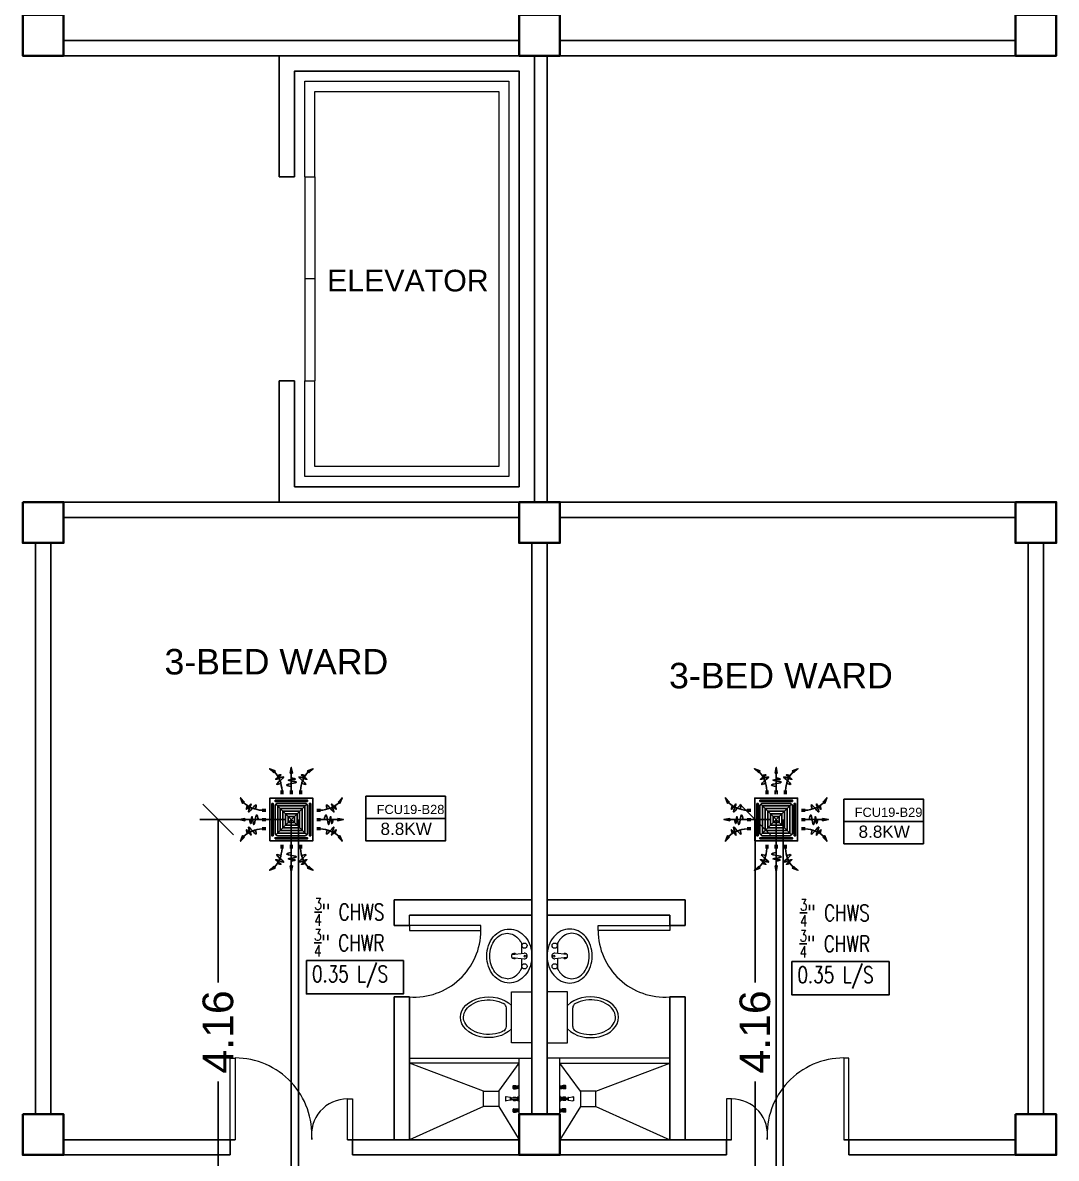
# Model space of a CAD drawing. Header units: millimetres. Extents: x 5 to 598, y 3 to 339.
# Drawn here: x 262.79 to 272.92, y 191.75 to 202.88 of the extents above; entities that cross this region are included whole.
import ezdxf

# ---------------------------------------------------------------- set-up
doc = ezdxf.new("R2010")
doc.units = ezdxf.units.MM
doc.header["$MEASUREMENT"] = 0
for name, color, linetype in [('AIR', 7, 'Continuous'), ('fcu line', 7, 'Continuous'), ('fcu return', 7, 'Continuous'), ('label', 7, 'Continuous'), ('Legends', 7, 'Continuous'), ('pipe label', 7, 'Continuous')]:
    doc.layers.add(name, color=color, linetype=linetype)
doc.styles.add('Arch-Dim', font='simplex.shx', dxfattribs={"width": 0.75})
doc.styles.get("Standard").update_dxf_attribs({"font": 'arial.ttf'})
doc.styles.add('SWISSLT175', font='swissl.ttf', dxfattribs={"height": 0.175})
doc.dimstyles.new('Copy of dimension', dxfattribs={"dimtxt": 0.3, "dimasz": 0.3, "dimexe": 0.18, "dimexo": 0.0625, "dimgap": 0.09, "dimtad": 0, "dimzin": 0, "dimdsep": 46, "dimtxsty": 'Standard', "dimblk": 'OBLIQUE', "dimcen": 0.09, "dimclrd": 256, "dimclre": 256, "dimclrt": 256, "dimadec": 0, "dimazin": 0, "dimtfac": 1, "dimtofl": 0, "dimtmove": 0, "dimatfit": 3, "dimldrblk": 'OBLIQUE', "dimfxl": 1, "dimtolj": 1, "dimtzin": 0, "dimarcsym": 0})

# ---------------------------------------------------------------- blocks, each defined once
blk = doc.blocks.new('FCU-13000P (CASSETTE SPLIT)')
at = {"layer": 'AIR', "ltscale": 3}
for p, q in [((0, 0.523), (0, 1)), ((-0.193, 0.558), (-0.193, 0.487)), ((-0.162, 0.558), (-0.162, 0.487)), ((-0.016, 0.558), (-0.016, 0.487)), ((0.016, 0.558), (0.016, 0.487)), ((0.162, 0.558), (0.162, 0.487)), ((0.193, 0.558), (0.193, 0.487)), ((-0.523, 0), (-1, 0)), ((-0.558, 0.193), (-0.487, 0.193)), ((-0.558, 0.162), (-0.487, 0.162)), ((-0.558, 0.016), (-0.487, 0.016)), ((0.558, 0.193), (0.487, 0.193)), ((0.558, 0.162), (0.487, 0.162)), ((0.558, 0.016), (0.487, 0.016)), ((0.523, 0), (1, 0)), ((-0.558, -0.016), (-0.487, -0.016)), ((-0.558, -0.162), (-0.487, -0.162)), ((-0.558, -0.193), (-0.487, -0.193)), ((0.558, -0.016), (0.487, -0.016)), ((0.558, -0.162), (0.487, -0.162)), ((0.558, -0.193), (0.487, -0.193)), ((-0.193, -0.558), (-0.193, -0.487)), ((-0.162, -0.558), (-0.162, -0.487)), ((-0.016, -0.558), (-0.016, -0.487)), ((0, -0.523), (0, -1)), ((0.016, -0.558), (0.016, -0.487)), ((0.162, -0.558), (0.162, -0.487)), ((0.193, -0.558), (0.193, -0.487))]:
    blk.add_line(p, q, dxfattribs=at)
at = {"layer": 'AIR'}
for p, q in [((0.295, -0.295), (-0.295, 0.295)), ((0.295, 0.295), (-0.295, -0.295))]:
    blk.add_line(p, q, dxfattribs=at)
at = {"layer": 'AIR', "ltscale": 3}
for points in [[(-0.335, 0.895), (-0.311, 0.932), (-0.416, 0.973)], [(-0.022, 0.89), (0.022, 0.89), (0, 1)], [(0.335, 0.895), (0.311, 0.932), (0.416, 0.973)], [(-0.895, 0.335), (-0.932, 0.311), (-0.973, 0.416)], [(0.895, 0.335), (0.932, 0.311), (0.973, 0.416)], [(-0.89, 0.022), (-0.89, -0.022), (-1, 0)], [(0.89, 0.022), (0.89, -0.022), (1, 0)], [(-0.895, -0.335), (-0.932, -0.311), (-0.973, -0.416)], [(0.895, -0.335), (0.932, -0.311), (0.973, -0.416)], [(-0.335, -0.895), (-0.311, -0.932), (-0.416, -0.973)], [(-0.022, -0.89), (0.022, -0.89), (0, -1)], [(0.335, -0.895), (0.311, -0.932), (0.416, -0.973)]]:
    blk.add_lwpolyline(points, close=True, dxfattribs=at)
at = {"layer": 'AIR'}
for points in [[(-0.323, 0.914, -0.171809), (-0.178, 0.558), (-0.178, 0.522)], [(0.323, 0.914, 0.171809), (0.178, 0.558), (0.178, 0.522)], [(-0.914, 0.323, 0.171809), (-0.558, 0.178), (-0.522, 0.178)], [(0.914, 0.323, -0.171809), (0.558, 0.178), (0.522, 0.178)], [(-0.914, -0.323, -0.171809), (-0.558, -0.178), (-0.522, -0.178)], [(0.914, -0.323, 0.171809), (0.558, -0.178), (0.522, -0.178)], [(-0.323, -0.914, 0.171809), (-0.178, -0.558), (-0.178, -0.522)], [(0.323, -0.914, -0.171809), (0.178, -0.558), (0.178, -0.522)]]:
    blk.add_lwpolyline(points, format="xyb", dxfattribs=at)
for points in [[(-0.41, -0.41), (0.41, -0.41), (0.41, 0.41), (-0.41, 0.41)], [(-0.373, 0.31), (-0.348, 0.31), (-0.348, -0.31), (-0.373, -0.31)], [(-0.31, 0.372), (0.31, 0.372), (0.31, 0.348), (-0.31, 0.348)], [(-0.26, -0.26), (0.26, -0.26), (0.26, 0.26), (-0.26, 0.26)], [(0.372, 0.31), (0.348, 0.31), (0.348, -0.31), (0.372, -0.31)], [(-0.21, -0.21), (0.21, -0.21), (0.21, 0.21), (-0.21, 0.21)], [(-0.16, -0.16), (0.16, -0.16), (0.16, 0.16), (-0.16, 0.16)], [(-0.11, -0.11), (0.11, -0.11), (0.11, 0.11), (-0.11, 0.11)], [(-0.06, -0.06), (0.06, -0.06), (0.06, 0.06), (-0.06, 0.06)], [(-0.31, -0.373), (0.31, -0.373), (0.31, -0.348), (-0.31, -0.348)]]:
    blk.add_lwpolyline(points, close=True, dxfattribs=at)
blk.add_lwpolyline([(-0.26, -0.31), (0.26, -0.31, 0.414214), (0.31, -0.26), (0.31, 0.26, 0.414214), (0.26, 0.31), (-0.26, 0.31, 0.414214), (-0.31, 0.26), (-0.31, -0.26, 0.414214)], format="xyb", close=True, dxfattribs=at)
at = {"layer": 'AIR', "ltscale": 3}
for points in [[(-0.268, 0.84), (-0.231, 0.852), (-0.134, 0.882), (-0.422, 0.704), (0.005, 0.903), (-0.358, 0.645), (-0.239, 0.678), (-0.199, 0.69)], [(0.268, 0.84), (0.231, 0.852), (0.134, 0.882), (0.422, 0.704), (-0.005, 0.903), (0.358, 0.645), (0.239, 0.678), (0.199, 0.69)], [(-0.84, 0.268), (-0.852, 0.231), (-0.882, 0.134), (-0.704, 0.422), (-0.903, -0.005), (-0.645, 0.358), (-0.678, 0.239), (-0.69, 0.199)], [(0.84, 0.268), (0.852, 0.231), (0.882, 0.134), (0.704, 0.422), (0.903, -0.005), (0.645, 0.358), (0.678, 0.239), (0.69, 0.199)], [(-0.84, -0.268), (-0.852, -0.231), (-0.882, -0.134), (-0.704, -0.422), (-0.903, 0.005), (-0.645, -0.358), (-0.678, -0.239), (-0.69, -0.199)], [(0.84, -0.268), (0.852, -0.231), (0.882, -0.134), (0.704, -0.422), (0.903, 0.005), (0.645, -0.358), (0.678, -0.239), (0.69, -0.199)], [(-0.268, -0.84), (-0.231, -0.852), (-0.134, -0.882), (-0.422, -0.704), (0.005, -0.903), (-0.358, -0.645), (-0.239, -0.678), (-0.199, -0.69)], [(0.268, -0.84), (0.231, -0.852), (0.134, -0.882), (0.422, -0.704), (-0.005, -0.903), (0.358, -0.645), (0.239, -0.678), (0.199, -0.69)]]:
    blk.add_open_spline(points, degree=3, knots=[0.0032834, 0.0032834, 0.0032834, 0.0032834, 0.0712567, 0.1924075, 0.3347111, 0.5062145, 0.5813292, 0.5813292, 0.5813292, 0.5813292], dxfattribs=at)
for points in [[(0, 0.8), (0.077, 0.776), (-0.058, 0.755), (0.098, 0.718), (-0.087, 0.663), (0, 0.631)], [(-0.8, 0), (-0.776, -0.077), (-0.755, 0.058), (-0.718, -0.098), (-0.663, 0.087), (-0.631, 0)], [(0.8, 0), (0.776, -0.077), (0.755, 0.058), (0.718, -0.098), (0.663, 0.087), (0.631, 0)], [(0, -0.8), (0.077, -0.776), (-0.058, -0.755), (0.098, -0.718), (-0.087, -0.663), (0, -0.631)]]:
    blk.add_spline(points, degree=3, dxfattribs=at)
for points in [[(-0.416, 0.973), (-0.335, 0.895), (-0.311, 0.932)], [(0, 1), (-0.022, 0.89), (0.022, 0.89)], [(0.416, 0.973), (0.335, 0.895), (0.311, 0.932)], [(-0.973, 0.416), (-0.895, 0.335), (-0.932, 0.311)], [(0.973, 0.416), (0.895, 0.335), (0.932, 0.311)], [(-1, 0), (-0.89, 0.022), (-0.89, -0.022)], [(1, 0), (0.89, 0.022), (0.89, -0.022)], [(-0.973, -0.416), (-0.895, -0.335), (-0.932, -0.311)], [(0.973, -0.416), (0.895, -0.335), (0.932, -0.311)], [(-0.416, -0.973), (-0.335, -0.895), (-0.311, -0.932)], [(0, -1), (-0.022, -0.89), (0.022, -0.89)], [(0.416, -0.973), (0.335, -0.895), (0.311, -0.932)]]:
    blk.add_solid(points, dxfattribs=at)
blk = doc.blocks.new('_Oblique')
at = {"color": 0, "linetype": 'ByBlock', "lineweight": -2}
blk.add_line((-0.5, -0.5), (0.5, 0.5), dxfattribs=at)
blk = doc.blocks.new('*D121')
at = {"layer": 'Defpoints', "color": 0, "transparency": 16777216}
for p in [(269.968, 195.074), (270.175, 195.074), (270.175, 190.909)]:
    blk.add_point(p, dxfattribs=at)
at = {"layer": 'Legends', "lineweight": -2, "transparency": 16777216}
for p, q in [((270.113, 195.074), (269.788, 195.074)), ((269.968, 195.074), (269.968, 193.477)), ((269.968, 190.909), (269.968, 192.506)), ((270.113, 190.909), (269.788, 190.909))]:
    blk.add_line(p, q, dxfattribs=at)
at = {"layer": 'Legends', "lineweight": -2, "transparency": 16777216, "xscale": 0.3, "yscale": 0.3, "zscale": 0.3}
for p, rotation in [((269.968, 195.074), 90), ((269.968, 190.909), 270)]:
    blk.add_blockref('_Oblique', p, dxfattribs=dict(at, rotation=rotation))
at = {"layer": 'Legends', "transparency": 16777216, "insert": (269.968, 192.992), "char_height": 0.3, "attachment_point": 5, "rotation": 90}
blk.add_mtext('\\A1;4.16', dxfattribs=at)
blk = doc.blocks.new('*D127')
at = {"layer": 'Defpoints', "color": 0, "transparency": 16777216}
for p in [(264.708, 195.074), (265.425, 195.074), (265.425, 190.909)]:
    blk.add_point(p, dxfattribs=at)
at = {"layer": 'Legends', "lineweight": -2, "transparency": 16777216}
for p, q in [((265.363, 195.074), (264.528, 195.074)), ((264.708, 195.074), (264.708, 193.477)), ((264.708, 190.909), (264.708, 192.506)), ((265.363, 190.909), (264.528, 190.909))]:
    blk.add_line(p, q, dxfattribs=at)
at = {"layer": 'Legends', "lineweight": -2, "transparency": 16777216, "xscale": 0.3, "yscale": 0.3, "zscale": 0.3}
for p, rotation in [((264.708, 195.074), 90), ((264.708, 190.909), 270)]:
    blk.add_blockref('_Oblique', p, dxfattribs=dict(at, rotation=rotation))
at = {"layer": 'Legends', "transparency": 16777216, "insert": (264.708, 192.992), "char_height": 0.3, "attachment_point": 5, "rotation": 90}
blk.add_mtext('\\A1;4.16', dxfattribs=at)

msp = doc.modelspace()

# ---------------------------------------------------------------- linework, layer by layer
at = {"color": 8, "lineweight": 25}
for p, q in [((263.194, 202.711), (267.657, 202.711)), ((268.057, 202.711), (272.519, 202.711)), ((263.194, 202.561), (272.519, 202.561)), ((265.307, 202.561), (265.307, 201.374)), ((267.807, 202.561), (267.807, 198.186)), ((267.932, 202.561), (267.932, 198.186)), ((265.307, 201.374), (265.457, 201.374)), ((265.307, 199.374), (265.307, 198.186)), ((265.307, 199.374), (265.457, 199.374)), ((263.194, 198.186), (272.519, 198.186)), ((263.194, 198.036), (267.657, 198.036)), ((268.057, 198.036), (272.519, 198.036)), ((262.919, 197.786), (262.919, 192.186)), ((263.069, 197.786), (263.069, 192.186)), ((267.782, 197.786), (267.782, 192.186)), ((267.932, 197.786), (267.932, 192.186)), ((272.644, 192.186), (272.644, 197.786)), ((272.794, 192.186), (272.794, 197.786)), ((267.782, 194.322), (267.782, 192.372)), ((263.194, 191.936), (264.875, 191.936)), ((264.825, 191.936), (264.825, 191.786)), ((265.975, 191.936), (267.657, 191.936)), ((266.025, 191.936), (266.025, 191.786)), ((268.057, 191.936), (269.738, 191.936)), ((269.688, 191.936), (269.688, 191.786)), ((270.838, 191.936), (272.519, 191.936)), ((270.888, 191.936), (270.888, 191.786)), ((263.194, 191.786), (264.825, 191.786)), ((266.025, 191.786), (269.688, 191.786)), ((270.888, 191.786), (272.519, 191.786))]:
    msp.add_line(p, q, dxfattribs=at)
at = {"color": 8, "lineweight": 9}
for p, q in [((265.557, 201.374), (265.657, 201.374)), ((265.557, 201.374), (265.557, 199.374)), ((265.657, 201.374), (265.657, 199.374)), ((265.657, 200.374), (265.557, 200.374)), ((265.557, 199.374), (265.657, 199.374)), ((267.584, 193.751), (267.705, 193.764)), ((267.584, 193.722), (267.705, 193.709)), ((267.68, 193.712), (267.68, 193.61)), ((268.129, 193.751), (268.008, 193.764)), ((268.129, 193.722), (268.008, 193.709)), ((268.034, 193.712), (268.034, 193.61)), ((267.582, 193.386), (267.782, 193.386)), ((267.582, 192.886), (267.582, 193.386)), ((267.782, 193.386), (267.782, 192.886)), ((268.132, 193.386), (267.932, 193.386)), ((267.932, 193.386), (267.932, 192.886)), ((268.132, 192.886), (268.132, 193.386)), ((267.532, 193.046), (267.532, 193.227)), ((268.182, 193.046), (268.182, 193.227)), ((267.782, 192.886), (267.582, 192.886)), ((267.932, 192.886), (268.132, 192.886)), ((267.657, 191.936), (267.657, 192.736)), ((268.057, 191.936), (268.057, 192.736)), ((267.598, 192.463), (267.599, 192.463)), ((267.598, 192.437), (267.598, 192.463)), ((267.599, 192.463), (267.601, 192.467)), ((267.599, 192.437), (267.599, 192.463)), ((267.601, 192.467), (267.623, 192.467)), ((267.601, 192.433), (267.601, 192.467)), ((267.61, 192.463), (267.622, 192.463)), ((267.61, 192.456), (267.622, 192.456)), ((267.623, 192.467), (267.627, 192.465)), ((267.623, 192.463), (267.623, 192.456)), ((267.629, 192.464), (267.635, 192.464)), ((267.635, 192.436), (267.635, 192.464)), ((267.635, 192.464), (267.637, 192.463)), ((267.637, 192.437), (267.637, 192.463)), ((267.649, 192.461), (267.637, 192.461)), ((267.656, 192.467), (267.649, 192.464)), ((267.649, 192.436), (267.649, 192.464)), ((267.656, 192.467), (267.657, 192.467)), ((267.656, 192.433), (267.656, 192.467)), ((267.657, 192.433), (267.657, 192.467)), ((268.057, 192.467), (268.057, 192.467)), ((268.057, 192.467), (268.064, 192.464)), ((268.057, 192.433), (268.057, 192.467)), ((268.057, 192.433), (268.057, 192.467)), ((268.064, 192.436), (268.064, 192.464)), ((268.064, 192.461), (268.076, 192.461)), ((268.078, 192.464), (268.076, 192.463)), ((268.076, 192.437), (268.076, 192.463)), ((268.084, 192.464), (268.078, 192.464)), ((268.078, 192.436), (268.078, 192.464)), ((268.09, 192.467), (268.086, 192.465)), ((268.112, 192.467), (268.09, 192.467)), ((268.09, 192.463), (268.09, 192.456)), ((268.103, 192.463), (268.091, 192.463)), ((268.103, 192.456), (268.091, 192.456)), ((268.114, 192.463), (268.112, 192.467)), ((268.112, 192.433), (268.112, 192.467)), ((268.115, 192.463), (268.114, 192.463)), ((268.114, 192.437), (268.114, 192.463)), ((268.115, 192.437), (268.115, 192.463)), ((267.525, 192.356), (267.525, 192.317)), ((267.571, 192.349), (267.529, 192.357)), ((267.571, 192.324), (267.571, 192.349)), ((267.571, 192.349), (267.579, 192.349)), ((267.571, 192.324), (267.571, 192.349)), ((267.579, 192.349), (267.579, 192.324)), ((267.641, 192.344), (267.579, 192.344)), ((267.598, 192.437), (267.599, 192.437)), ((267.598, 192.344), (267.598, 192.349)), ((267.598, 192.349), (267.599, 192.349)), ((267.599, 192.437), (267.601, 192.433)), ((267.599, 192.349), (267.601, 192.353)), ((267.599, 192.344), (267.599, 192.349)), ((267.601, 192.433), (267.623, 192.433)), ((267.601, 192.344), (267.601, 192.353)), ((267.601, 192.353), (267.623, 192.353)), ((267.61, 192.444), (267.622, 192.444)), ((267.61, 192.437), (267.622, 192.437)), ((267.61, 192.35), (267.622, 192.35)), ((267.623, 192.437), (267.623, 192.444)), ((267.623, 192.433), (267.627, 192.436)), ((267.623, 192.353), (267.627, 192.351)), ((267.623, 192.35), (267.623, 192.344)), ((267.629, 192.436), (267.635, 192.436)), ((267.629, 192.35), (267.635, 192.35)), ((267.635, 192.436), (267.637, 192.437)), ((267.635, 192.344), (267.635, 192.35)), ((267.635, 192.35), (267.637, 192.35)), ((267.649, 192.439), (267.637, 192.439)), ((267.637, 192.344), (267.637, 192.35)), ((267.641, 192.348), (267.637, 192.348)), ((267.641, 192.354), (267.641, 192.319)), ((267.651, 192.354), (267.641, 192.354)), ((267.641, 192.329), (267.641, 192.344)), ((267.656, 192.433), (267.649, 192.436)), ((267.657, 192.365), (267.651, 192.354)), ((267.651, 192.354), (267.651, 192.319)), ((267.651, 192.319), (267.651, 192.354)), ((267.656, 192.433), (267.657, 192.433)), ((267.657, 192.307), (267.657, 192.365)), ((268.057, 192.433), (268.064, 192.436)), ((268.057, 192.433), (268.057, 192.433)), ((268.057, 192.365), (268.062, 192.354)), ((268.057, 192.307), (268.057, 192.365)), ((268.062, 192.354), (268.062, 192.319)), ((268.062, 192.319), (268.062, 192.354)), ((268.062, 192.354), (268.072, 192.354)), ((268.064, 192.439), (268.076, 192.439)), ((268.072, 192.354), (268.072, 192.319)), ((268.072, 192.348), (268.076, 192.348)), ((268.072, 192.344), (268.134, 192.344)), ((268.072, 192.329), (268.072, 192.344)), ((268.078, 192.436), (268.076, 192.437)), ((268.076, 192.344), (268.076, 192.35)), ((268.078, 192.35), (268.076, 192.35)), ((268.084, 192.436), (268.078, 192.436)), ((268.078, 192.344), (268.078, 192.35)), ((268.084, 192.35), (268.078, 192.35)), ((268.09, 192.433), (268.086, 192.436)), ((268.09, 192.353), (268.086, 192.351)), ((268.09, 192.437), (268.09, 192.444)), ((268.112, 192.433), (268.09, 192.433)), ((268.112, 192.353), (268.09, 192.353)), ((268.09, 192.35), (268.09, 192.344)), ((268.103, 192.444), (268.091, 192.444)), ((268.103, 192.437), (268.091, 192.437)), ((268.103, 192.35), (268.091, 192.35)), ((268.114, 192.437), (268.112, 192.433)), ((268.112, 192.344), (268.112, 192.353)), ((268.114, 192.349), (268.112, 192.353)), ((268.115, 192.437), (268.114, 192.437)), ((268.114, 192.344), (268.114, 192.349)), ((268.115, 192.349), (268.114, 192.349)), ((268.115, 192.344), (268.115, 192.349)), ((268.142, 192.349), (268.134, 192.349)), ((268.134, 192.349), (268.134, 192.324)), ((268.142, 192.349), (268.184, 192.357)), ((268.142, 192.324), (268.142, 192.349)), ((268.142, 192.324), (268.142, 192.349)), ((268.188, 192.356), (268.188, 192.317)), ((267.571, 192.324), (267.529, 192.316)), ((267.579, 192.324), (267.571, 192.324)), ((267.579, 192.329), (267.641, 192.329)), ((267.598, 192.323), (267.598, 192.329)), ((267.598, 192.323), (267.599, 192.323)), ((267.598, 192.21), (267.598, 192.236)), ((267.598, 192.236), (267.599, 192.236)), ((267.599, 192.323), (267.599, 192.329)), ((267.599, 192.323), (267.601, 192.32)), ((267.599, 192.236), (267.601, 192.239)), ((267.599, 192.21), (267.599, 192.236)), ((267.601, 192.32), (267.601, 192.329)), ((267.601, 192.32), (267.623, 192.32)), ((267.601, 192.206), (267.601, 192.239)), ((267.601, 192.239), (267.623, 192.239)), ((267.61, 192.323), (267.622, 192.323)), ((267.61, 192.236), (267.622, 192.236)), ((267.61, 192.229), (267.622, 192.229)), ((267.623, 192.323), (267.623, 192.329)), ((267.623, 192.32), (267.627, 192.322)), ((267.623, 192.239), (267.627, 192.237)), ((267.623, 192.236), (267.623, 192.229)), ((267.629, 192.322), (267.635, 192.322)), ((267.629, 192.237), (267.635, 192.237)), ((267.635, 192.322), (267.635, 192.329)), ((267.635, 192.322), (267.637, 192.323)), ((267.635, 192.237), (267.637, 192.236)), ((267.635, 192.209), (267.635, 192.237)), ((267.637, 192.323), (267.637, 192.329)), ((267.641, 192.325), (267.637, 192.325)), ((267.637, 192.21), (267.637, 192.236)), ((267.649, 192.234), (267.637, 192.234)), ((267.641, 192.319), (267.651, 192.319)), ((267.656, 192.24), (267.649, 192.236)), ((267.649, 192.209), (267.649, 192.236)), ((267.651, 192.319), (267.657, 192.307)), ((267.656, 192.206), (267.656, 192.24)), ((267.656, 192.24), (267.657, 192.24)), ((267.657, 192.206), (267.657, 192.24)), ((268.062, 192.319), (268.057, 192.307)), ((268.057, 192.206), (268.057, 192.24)), ((268.057, 192.206), (268.057, 192.24)), ((268.057, 192.24), (268.064, 192.236)), ((268.057, 192.24), (268.057, 192.24)), ((268.072, 192.319), (268.062, 192.319)), ((268.064, 192.209), (268.064, 192.236)), ((268.064, 192.234), (268.076, 192.234)), ((268.134, 192.329), (268.072, 192.329)), ((268.072, 192.325), (268.076, 192.325)), ((268.076, 192.323), (268.076, 192.329)), ((268.078, 192.322), (268.076, 192.323)), ((268.078, 192.237), (268.076, 192.236)), ((268.076, 192.21), (268.076, 192.236)), ((268.078, 192.322), (268.078, 192.329)), ((268.084, 192.322), (268.078, 192.322)), ((268.078, 192.209), (268.078, 192.237)), ((268.084, 192.237), (268.078, 192.237)), ((268.09, 192.32), (268.086, 192.322)), ((268.09, 192.239), (268.086, 192.237)), ((268.09, 192.323), (268.09, 192.329)), ((268.112, 192.32), (268.09, 192.32)), ((268.112, 192.239), (268.09, 192.239)), ((268.09, 192.236), (268.09, 192.229)), ((268.103, 192.323), (268.091, 192.323)), ((268.103, 192.236), (268.091, 192.236)), ((268.103, 192.229), (268.091, 192.229)), ((268.112, 192.32), (268.112, 192.329)), ((268.114, 192.323), (268.112, 192.32)), ((268.112, 192.206), (268.112, 192.239)), ((268.114, 192.236), (268.112, 192.239)), ((268.114, 192.323), (268.114, 192.329)), ((268.115, 192.323), (268.114, 192.323)), ((268.114, 192.21), (268.114, 192.236)), ((268.115, 192.236), (268.114, 192.236)), ((268.115, 192.323), (268.115, 192.329)), ((268.115, 192.21), (268.115, 192.236)), ((268.134, 192.324), (268.142, 192.324)), ((268.142, 192.324), (268.184, 192.316)), ((267.598, 192.21), (267.599, 192.21)), ((267.599, 192.21), (267.601, 192.206)), ((267.601, 192.206), (267.623, 192.206)), ((267.61, 192.217), (267.622, 192.217)), ((267.61, 192.21), (267.622, 192.21)), ((267.623, 192.21), (267.623, 192.217)), ((267.623, 192.206), (267.627, 192.208)), ((267.629, 192.209), (267.635, 192.209)), ((267.635, 192.209), (267.637, 192.21)), ((267.649, 192.211), (267.637, 192.211)), ((267.656, 192.206), (267.649, 192.209)), ((267.656, 192.206), (267.657, 192.206)), ((268.057, 192.206), (268.064, 192.209)), ((268.057, 192.206), (268.057, 192.206)), ((268.064, 192.211), (268.076, 192.211)), ((268.078, 192.209), (268.076, 192.21)), ((268.084, 192.209), (268.078, 192.209)), ((268.09, 192.206), (268.086, 192.208)), ((268.09, 192.21), (268.09, 192.217)), ((268.112, 192.206), (268.09, 192.206)), ((268.103, 192.217), (268.091, 192.217)), ((268.103, 192.21), (268.091, 192.21)), ((268.114, 192.21), (268.112, 192.206)), ((268.115, 192.21), (268.114, 192.21))]:
    msp.add_line(p, q, dxfattribs=at)
at = {"color": 8, "lineweight": 25, "ltscale": 0.3}
for p, q in [((266.432, 194.036), (266.432, 194.286)), ((267.782, 194.286), (266.432, 194.286)), ((267.932, 194.286), (269.282, 194.286)), ((269.282, 194.036), (269.282, 194.286)), ((267.782, 194.136), (266.582, 194.136)), ((267.932, 194.136), (269.132, 194.136)), ((269.132, 194.036), (269.132, 194.136)), ((266.582, 194.036), (266.432, 194.036)), ((269.132, 194.036), (269.282, 194.036)), ((266.432, 191.936), (266.432, 193.336)), ((266.582, 193.336), (266.432, 193.336)), ((266.582, 191.936), (266.582, 193.336)), ((269.132, 191.936), (269.132, 193.336)), ((269.132, 193.336), (269.282, 193.336)), ((269.282, 191.936), (269.282, 193.336))]:
    msp.add_line(p, q, dxfattribs=at)
at = {"color": 8, "lineweight": 13, "ltscale": 0.3}
msp.add_line((266.582, 194.036), (266.582, 194.136), dxfattribs=at)
at = {"color": 8, "lineweight": 9, "ltscale": 0.3}
for p, q in [((267.307, 192.411), (266.582, 192.686)), ((267.457, 192.411), (267.657, 192.686)), ((268.257, 192.411), (268.057, 192.686)), ((268.407, 192.411), (269.132, 192.686)), ((267.307, 192.261), (266.582, 191.936)), ((267.457, 192.261), (267.657, 191.936)), ((268.257, 192.261), (268.057, 191.936)), ((268.407, 192.261), (269.132, 191.936))]:
    msp.add_line(p, q, dxfattribs=at)
at = {"color": 8, "lineweight": 35}
for points in [[(262.794, 202.961), (263.194, 202.961), (263.194, 202.561), (262.794, 202.561)], [(267.657, 202.961), (268.057, 202.961), (268.057, 202.561), (267.657, 202.561)], [(272.519, 202.961), (272.919, 202.961), (272.919, 202.561), (272.519, 202.561)], [(262.794, 198.186), (263.194, 198.186), (263.194, 197.786), (262.794, 197.786)], [(267.657, 198.186), (268.057, 198.186), (268.057, 197.786), (267.657, 197.786)], [(272.519, 198.186), (272.919, 198.186), (272.919, 197.786), (272.519, 197.786)], [(262.794, 192.186), (263.194, 192.186), (263.194, 191.786), (262.794, 191.786)], [(267.657, 192.186), (268.057, 192.186), (268.057, 191.786), (267.657, 191.786)], [(272.519, 192.186), (272.919, 192.186), (272.919, 191.786), (272.519, 191.786)]]:
    msp.add_lwpolyline(points, close=True, dxfattribs=at)
at = {"color": 8, "lineweight": 25}
for points in [[(265.307, 201.374), (265.307, 202.561), (267.807, 202.561), (267.807, 198.186), (265.307, 198.186), (265.307, 199.374)], [(265.457, 201.374), (265.457, 202.411), (267.657, 202.411), (267.657, 198.336), (265.457, 198.336), (265.457, 199.374)]]:
    msp.add_lwpolyline(points, dxfattribs=at)
at = {"color": 8, "lineweight": 9}
for points in [[(265.557, 201.374), (265.557, 202.311), (267.557, 202.311), (267.557, 198.436), (265.557, 198.436), (265.557, 199.374)], [(265.657, 201.374), (265.657, 202.211), (267.457, 202.211), (267.457, 198.536), (265.657, 198.536), (265.657, 199.374)]]:
    msp.add_lwpolyline(points, dxfattribs=at)
at = {"color": 8, "lineweight": 13, "ltscale": 0.03}
for points in [[(266.582, 194.036), (266.582, 193.986), (267.282, 193.986), (267.282, 194.036)], [(269.132, 194.036), (269.132, 193.986), (268.432, 193.986), (268.432, 194.036)], [(264.875, 191.936), (264.825, 191.936), (264.825, 192.736), (264.875, 192.736)], [(270.838, 191.936), (270.888, 191.936), (270.888, 192.736), (270.838, 192.736)], [(266.025, 191.936), (265.975, 191.936), (265.975, 192.336), (266.025, 192.336)], [(269.688, 191.936), (269.738, 191.936), (269.738, 192.336), (269.688, 192.336)]]:
    msp.add_lwpolyline(points, close=True, dxfattribs=at)
at = {"color": 8, "lineweight": 9}
for points in [[(267.561, 193.471, -0.11576), (267.478, 193.491, -0.104047), (267.404, 193.549, -0.090875), (267.357, 193.633, -0.083344), (267.34, 193.736, -0.083344), (267.357, 193.84, -0.090875), (267.404, 193.924, -0.104047), (267.478, 193.982, -0.11576), (267.561, 194.001, -0.11576), (267.643, 193.982, -0.104047), (267.717, 193.924, -0.090875), (267.764, 193.84, -0.083344), (267.782, 193.736, -0.083344), (267.764, 193.633, -0.090875), (267.717, 193.549, -0.104047), (267.643, 193.491, -0.11576)], [(268.153, 193.471, 0.11576), (268.235, 193.491, 0.104047), (268.309, 193.549, 0.090875), (268.356, 193.633, 0.083344), (268.374, 193.736, 0.083344), (268.356, 193.84, 0.090875), (268.309, 193.924, 0.104047), (268.235, 193.982, 0.11576), (268.153, 194.001, 0.11576), (268.07, 193.982, 0.104047), (267.996, 193.924, 0.090875), (267.949, 193.84, 0.083344), (267.932, 193.736, 0.083344), (267.949, 193.633, 0.090875), (267.996, 193.549, 0.104047), (268.07, 193.491, 0.11576)]]:
    msp.add_lwpolyline(points, format="xyb", close=True, dxfattribs=at)
for points in [[(267.54, 193.514, -0.124838), (267.477, 193.53, -0.105788), (267.419, 193.579, -0.086697), (267.383, 193.649, -0.076776), (267.37, 193.736, -0.076776), (267.383, 193.824, -0.086697), (267.419, 193.894, -0.105788), (267.477, 193.943, -0.124838), (267.54, 193.959, -0.124838), (267.602, 193.943, -0.105788), (267.66, 193.894, -0.040067), (267.68, 193.863), (267.68, 193.761, -0.040067)], [(268.174, 193.514, 0.124838), (268.236, 193.53, 0.105788), (268.294, 193.579, 0.086697), (268.33, 193.649, 0.076776), (268.344, 193.736, 0.076776), (268.33, 193.824, 0.086697), (268.294, 193.894, 0.105788), (268.236, 193.943, 0.124838), (268.174, 193.959, 0.124838), (268.111, 193.943, 0.105788), (268.053, 193.894, 0.040067), (268.034, 193.863), (268.034, 193.761, 0.040067)]]:
    msp.add_lwpolyline(points, format="xyb", dxfattribs=at)
at = {"color": 8, "lineweight": 9, "ltscale": 0.3}
for points in [[(267.657, 192.686), (266.582, 192.686), (266.582, 192.736), (267.782, 192.736), (267.782, 192.736)], [(268.057, 192.686), (269.132, 192.686), (269.132, 192.736), (267.932, 192.736), (267.932, 192.736)]]:
    msp.add_lwpolyline(points, dxfattribs=at)
at = {"color": 8, "lineweight": 9, "ltscale": 0.03}
for points in [[(267.457, 192.411), (267.457, 192.261), (267.307, 192.261), (267.307, 192.411)], [(268.257, 192.411), (268.257, 192.261), (268.407, 192.261), (268.407, 192.411)]]:
    msp.add_lwpolyline(points, close=True, dxfattribs=at)
at = {"color": 8, "lineweight": 9}
for centre, radius in [((267.709, 193.838), 0.0255), ((268.005, 193.838), 0.0255), ((267.715, 193.736), 0.0095), ((267.998, 193.736), 0.0095), ((267.709, 193.635), 0.0255), ((268.005, 193.635), 0.0255)]:
    msp.add_circle(centre, radius, dxfattribs=at)
at = {"color": 8, "lineweight": 13, "ltscale": 0.03}
for centre, radius, start, end in [((266.63, 193.986), 0.652, 265.7578, 0), ((269.083, 193.986), 0.652, 180, 274.2422), ((264.875, 191.985), 0.752, 356.3048, 90), ((270.838, 191.985), 0.752, 90, 183.6952), ((265.975, 191.983), 0.353, 90, 187.6281), ((269.738, 191.983), 0.353, 352.3719, 90)]:
    msp.add_arc(centre, radius, start, end, dxfattribs=at)
at = {"color": 8, "lineweight": 9}
for centre, radius, start, end in [((267.607, 193.736), 0.025, 161.3793, 198.6207), ((267.677, 193.736), 0.0948, 171.2026, 188.7974), ((267.607, 193.736), 0.025, 48.7978, 143.6932), ((267.607, 193.736), 0.025, 216.3068, 311.2022), ((267.709, 193.736), 0.028, 263.7545, 96.2455), ((268.005, 193.736), 0.028, 83.7545, 276.2455), ((268.107, 193.736), 0.025, 36.3068, 131.2022), ((268.107, 193.736), 0.025, 228.7978, 323.6932), ((268.036, 193.736), 0.0948, 351.2026, 8.7974), ((268.107, 193.736), 0.025, 341.3793, 18.6207), ((267.516, 193.689), 0.181, 298.4636, 322.6185), ((267.478, 193.718), 0.228, 322.6185, 331.7963), ((268.235, 193.718), 0.228, 208.2037, 217.3815), ((268.197, 193.689), 0.181, 217.3815, 241.5364), ((267.54, 193.645), 0.131, 270, 298.4636), ((268.174, 193.645), 0.131, 241.5364, 270), ((267.482, 193.227), 0.05, 0, 61.9916), ((268.232, 193.227), 0.05, 118.0084, 180), ((267.482, 193.046), 0.05, 298.1501, 0), ((268.232, 193.046), 0.05, 180, 241.8499)]:
    msp.add_arc(centre, radius, start, end, dxfattribs=at)
at = {"color": 8, "lineweight": 9, "extrusion": (0, 0, -1)}
msp.add_ellipse((267.357, 193.136), major_axis=(0.275, 0), ratio=0.727273, start_param=0.612555, end_param=5.670631, dxfattribs=at)
at = {"color": 8, "lineweight": 9}
for centre, major_axis, ratio, start_param, end_param in [((268.357, 193.136), (-0.275, 0), 0.727273, 0.612555, 5.670631), ((268.084, 192.468), (-0.00268, 0.00268), 1, 2.356082, 2.850023), ((268.089, 192.45), (-0.00268, 0.00268), 1, 0.203142, 1.36743), ((268.096, 192.445), (-0.00887, 0.00887), 1, -0.157871, 0.203142), ((268.097, 192.478), (-0.0118, 0.0118), 1, 1.703115, 1.83534), ((268.091, 192.467), (-0.00268, 0.00268), 1, 1.728443, 2.356082), ((268.091, 192.452), (0.00268, 0.00268), 1, 0.785286, 1.412925), ((268.102, 192.476), (-0.00896, 0.00896), 1, 2.418785, 3.129871), ((268.102, 192.446), (0.00738, 0.00738), 1, 6.21008, 6.994878), ((268.107, 192.45), (-0.00268, 0.00268), 1, 3.214474, 4.639283), ((268.084, 192.432), (-0.00268, 0.00268), 1, -1.279452, -0.785511), ((268.084, 192.354), (0.00268, 0.00268), 1, 3.926878, 4.42082), ((268.096, 192.455), (0.00887, 0.00887), 1, 2.938226, 3.299239), ((268.097, 192.422), (-0.0118, 0.0118), 1, -0.264769, -0.132543), ((268.097, 192.365), (0.0118, 0.0118), 1, 3.273911, 3.406137), ((268.091, 192.448), (0.00268, 0.00268), 1, 3.299239, 3.926878), ((268.091, 192.433), (0.00268, 0.00268), 1, 0.785286, 1.412925), ((268.091, 192.353), (0.00268, 0.00268), 1, 3.299239, 3.926878), ((268.102, 192.454), (0.00738, 0.00738), 1, 4.000472, 4.78527), ((268.102, 192.424), (-0.00896, 0.00896), 1, -1.559299, -0.848214), ((268.102, 192.362), (-0.00896, 0.00896), 1, 2.418785, 3.129871), ((268.185, 192.354), (0.00268, 0.00268), 1, 6.066508, 7.43657), ((267.528, 192.319), (-0.00268, -0.00268), 1, 6.066732, 7.436794), ((268.084, 192.319), (-0.00268, 0.00268), 1, -1.279452, -0.785511), ((268.084, 192.241), (0.00268, 0.00268), 1, 3.926878, 4.42082), ((268.097, 192.308), (0.0118, 0.0118), 1, 1.306028, 1.438253), ((268.097, 192.251), (-0.0118, 0.0118), 1, 1.703115, 1.83534), ((268.091, 192.32), (-0.00268, 0.00268), 1, -0.785511, -0.157871), ((268.091, 192.24), (0.00268, 0.00268), 1, 3.299239, 3.926878), ((268.091, 192.225), (0.00268, 0.00268), 1, 0.785286, 1.412925), ((268.102, 192.311), (0.00896, 0.00896), 1, 0.011497, 0.722582), ((268.102, 192.249), (0.00896, 0.00896), 1, 3.989582, 4.700667), ((268.102, 192.218), (-0.00738, 0.00738), 1, 4.639283, 5.424081), ((268.084, 192.205), (0.00268, 0.00268), 1, 0.291344, 0.785286), ((268.089, 192.223), (-0.00268, 0.00268), 1, 0.203142, 1.36743), ((268.096, 192.218), (0.00887, 0.00887), 1, 1.412925, 1.773938), ((268.096, 192.228), (-0.00887, 0.00887), 1, 1.36743, 1.728443), ((268.097, 192.195), (-0.0118, 0.0118), 1, -0.264769, -0.132543), ((268.091, 192.221), (0.00268, 0.00268), 1, 3.299239, 3.926878), ((268.091, 192.206), (-0.00268, 0.00268), 1, -0.785511, -0.157871), ((268.102, 192.227), (0.00738, 0.00738), 1, 4.000472, 4.78527), ((268.102, 192.197), (-0.00896, 0.00896), 1, -1.559299, -0.848214), ((268.107, 192.223), (0.00268, 0.00268), 1, 4.78527, 6.21008)]:
    msp.add_ellipse(centre, major_axis=major_axis, ratio=ratio, start_param=start_param, end_param=end_param, dxfattribs=at)
at = {"color": 8, "lineweight": 9, "extrusion": (-2.88216e-41, 4.99074e-41, -1)}
for centre, major_axis, start_param, end_param in [((267.611, 192.476), (-0.00896, -0.00896), -0.722807, -0.011722), ((267.606, 192.45), (0.00268, -0.00268), 1.643677, 3.068487), ((267.611, 192.446), (-0.00738, -0.00738), 1.497691, 2.282489), ((267.622, 192.467), (-0.00268, -0.00268), -1.41315, -0.785511), ((267.622, 192.452), (0.00268, -0.00268), 3.926878, 4.554518), ((267.616, 192.478), (0.0118, -0.0118), 0.132318, 0.264544), ((267.617, 192.445), (-0.00887, -0.00887), 2.983721, 3.344735), ((267.629, 192.468), (-0.00268, -0.00268), -0.785511, -0.291569), ((267.624, 192.45), (0.00268, -0.00268), 4.915531, 6.079819), ((267.528, 192.354), (-0.00268, -0.00268), 1.354119, 2.724181), ((267.611, 192.424), (0.00896, -0.00896), 3.15309, 3.864175), ((267.611, 192.362), (0.00896, -0.00896), 0.847989, 1.559075), ((267.611, 192.454), (0.00738, -0.00738), 0.858879, 1.643677), ((267.622, 192.448), (0.00268, -0.00268), 0.157647, 0.785286), ((267.622, 192.433), (-0.00268, -0.00268), 2.356082, 2.983721), ((267.622, 192.353), (0.00268, -0.00268), 0.157647, 0.785286), ((267.617, 192.455), (-0.00887, -0.00887), 4.509022, 4.870036), ((267.616, 192.422), (0.0118, -0.0118), 4.44762, 4.579846), ((267.616, 192.365), (-0.0118, -0.0118), -1.438478, -1.306252), ((267.629, 192.432), (-0.00268, -0.00268), 1.862141, 2.356082), ((267.629, 192.354), (0.00268, -0.00268), 0.785286, 1.279227), ((267.611, 192.311), (0.00896, -0.00896), 3.15309, 3.864175), ((267.611, 192.249), (-0.00896, -0.00896), -0.722807, -0.011722), ((267.611, 192.218), (-0.00738, -0.00738), 1.497691, 2.282489), ((267.622, 192.32), (0.00268, -0.00268), 3.926878, 4.554518), ((267.622, 192.24), (-0.00268, -0.00268), -1.41315, -0.785511), ((267.622, 192.225), (0.00268, -0.00268), 3.926878, 4.554518), ((267.616, 192.308), (-0.0118, -0.0118), 2.876824, 3.009049), ((267.616, 192.251), (0.0118, -0.0118), 0.132318, 0.264544), ((267.629, 192.319), (0.00268, -0.00268), 3.432937, 3.926878), ((267.629, 192.241), (-0.00268, -0.00268), -0.785511, -0.291569), ((267.606, 192.223), (0.00268, -0.00268), 1.643677, 3.068487), ((267.611, 192.197), (0.00896, -0.00896), 3.15309, 3.864175), ((267.611, 192.227), (0.00738, -0.00738), 0.858879, 1.643677), ((267.622, 192.221), (0.00268, -0.00268), 0.157647, 0.785286), ((267.622, 192.206), (-0.00268, -0.00268), 2.356082, 2.983721), ((267.617, 192.218), (-0.00887, -0.00887), 2.983721, 3.344735), ((267.617, 192.228), (-0.00887, -0.00887), 4.509022, 4.870036), ((267.616, 192.195), (-0.0118, -0.0118), 2.876824, 3.009049), ((267.624, 192.223), (0.00268, -0.00268), 4.915531, 6.079819), ((267.629, 192.205), (-0.00268, -0.00268), 1.862141, 2.356082)]:
    msp.add_ellipse(centre, major_axis=major_axis, ratio=1, start_param=start_param, end_param=end_param, dxfattribs=at)
at = {"color": 8, "lineweight": 9, "extrusion": (2.88216e-41, 4.99074e-41, -1)}
msp.add_ellipse((268.185, 192.319), major_axis=(-0.00268, 0.00268), ratio=1, start_param=2.92514, end_param=4.295202, dxfattribs=at)
at = {"color": 8, "lineweight": 9}
for points in [[(267.505, 193.002), (267.489, 192.993), (267.471, 192.986), (267.38, 192.959), (267.292, 192.964), (267.161, 193.022), (267.119, 193.072), (267.106, 193.17), (267.132, 193.222), (267.243, 193.296), (267.327, 193.314), (267.441, 193.298), (267.475, 193.287), (267.505, 193.271)], [(268.208, 193.002), (268.224, 192.993), (268.242, 192.986), (268.334, 192.959), (268.421, 192.964), (268.552, 193.022), (268.594, 193.072), (268.607, 193.17), (268.581, 193.222), (268.47, 193.296), (268.386, 193.314), (268.273, 193.298), (268.238, 193.287), (268.208, 193.271)]]:
    msp.add_open_spline(points, degree=3, knots=[0.937253, 0.937253, 0.937253, 0.937253, 1.185372, 1.185372, 2.113864, 2.113864, 3.042356, 3.042356, 3.970847, 3.970847, 4.899339, 4.899339, 5.346062, 5.346062, 5.346062, 5.346062], dxfattribs=at)
at = {"layer": 'fcu line', "linetype": 'Continuous'}
for p, q in [((265.425, 195.074), (265.425, 190.909)), ((270.175, 195.074), (270.175, 190.909))]:
    msp.add_line(p, q, dxfattribs=at)
at = {"layer": 'fcu return', "linetype": 'Continuous'}
for p, q in [((265.495, 195.074), (265.495, 190.979)), ((270.245, 195.074), (270.245, 190.979))]:
    msp.add_line(p, q, dxfattribs=at)
at = {"layer": 'Legends', "linetype": 'Continuous', "lineweight": 25}
for p, q in [((266.156, 195.083), (266.935, 195.083)), ((270.839, 195.055), (271.618, 195.055))]:
    msp.add_line(p, q, dxfattribs=at)
at = {"layer": 'Legends'}
for points in [[(266.156, 195.302), (266.935, 195.302), (266.935, 194.865), (266.156, 194.865)], [(270.839, 195.274), (271.618, 195.274), (271.618, 194.837), (270.839, 194.837)]]:
    msp.add_lwpolyline(points, close=True, dxfattribs=at)
at = {"layer": 'pipe label', "color": 2, "linetype": 'Continuous', "lineweight": 25}
for points in [[(265.573, 193.691), (266.524, 193.691), (266.524, 193.364), (265.573, 193.364)], [(270.329, 193.682), (271.281, 193.682), (271.281, 193.355), (270.329, 193.355)]]:
    msp.add_lwpolyline(points, close=True, dxfattribs=at)

# ---------------------------------------------------------------- block references
at = {"layer": 'AIR', "xscale": 0.5113536813550488, "yscale": 0.5113536813550488, "zscale": 0.5113536813550488}
for p in [(265.425, 195.074), (270.175, 195.074)]:
    msp.add_blockref('FCU-13000P (CASSETTE SPLIT)', p, dxfattribs=at)

# ---------------------------------------------------------------- texts
at = {"layer": 'label', "color": 8, "lineweight": 9, "ltscale": 0.4, "attachment_point": 5, "style": 'SWISSLT175'}
for s, insert, char_height, line_spacing_factor in [('ELEVATOR', (266.567, 200.355), 0.2125, 0.9), ('3-BED WARD', (265.279, 196.619), 0.25, 0.8), ('3-BED WARD', (270.222, 196.483), 0.25, 0.8)]:
    msp.add_mtext(s, dxfattribs=dict(at, insert=insert, char_height=char_height, line_spacing_factor=line_spacing_factor))
at = {"layer": 'Legends', "linetype": 'Continuous', "lineweight": 25, "attachment_point": 1}
for s, width, insert, char_height in [('FCU19-B28', 0.44811, (266.261, 195.218), 0.09), ('FCU19-B29', 0.44811, (270.944, 195.19), 0.09), ('8.8KW', 0.23674, (266.299, 195.043), 0.12), ('8.8KW', 0.23674, (270.982, 195.015), 0.12)]:
    msp.add_mtext_dynamic_manual_height_columns(s, width=width, gutter_width=1.011, heights=[0], dxfattribs=dict(at, insert=insert, char_height=char_height))
at = {"layer": 'pipe label', "color": 3, "linetype": 'Continuous', "lineweight": 25, "char_height": 0.16, "attachment_point": 1, "style": 'Arch-Dim'}
for insert in [(265.652, 194.302), (270.408, 194.293)]:
    msp.add_mtext_dynamic_manual_height_columns('\\A1;{\\H0.7x;\\S3/4;}" CHWS', width=1.17294, gutter_width=1.011, heights=[0], dxfattribs=dict(at, insert=insert))
at = {"layer": 'pipe label', "color": 240, "linetype": 'Continuous', "lineweight": 25, "char_height": 0.16, "attachment_point": 1, "style": 'Arch-Dim'}
for insert in [(265.649, 193.999), (270.405, 193.99)]:
    msp.add_mtext_dynamic_manual_height_columns('\\A1;{\\H0.7x;\\S3/4;}" CHWR', width=0.88035, gutter_width=1.011, heights=[0], dxfattribs=dict(at, insert=insert))
at = {"layer": 'pipe label', "color": 2, "linetype": 'Continuous', "lineweight": 25, "char_height": 0.16, "attachment_point": 1, "style": 'Arch-Dim'}
for insert in [(265.628, 193.641), (270.384, 193.632)]:
    msp.add_mtext_dynamic_manual_height_columns('0.35 L/S', width=0.89967, gutter_width=1.011, heights=[0], dxfattribs=dict(at, insert=insert))

# ---------------------------------------------------------------- dimensions: what is measured, and where the dimension line sits
at = {"layer": 'Legends'}
for base, p1, p2, picture, middle in [((264.7078, 195.0739), (265.4253, 190.9093), (265.4253, 195.0739), '*D127', (264.7078, 192.9916)), ((269.9682, 195.0739), (270.175, 190.9093), (270.175, 195.0739), '*D121', (269.9682, 192.9916))]:
    dim = msp.add_linear_dim(base=base, p1=p1, p2=p2, angle=90, dimstyle='Copy of dimension', dxfattribs=at)
    dim.commit()
    dim.dimension.update_dxf_attribs({"geometry": picture, "text_midpoint": middle})

doc.saveas('drawing.dxf')
